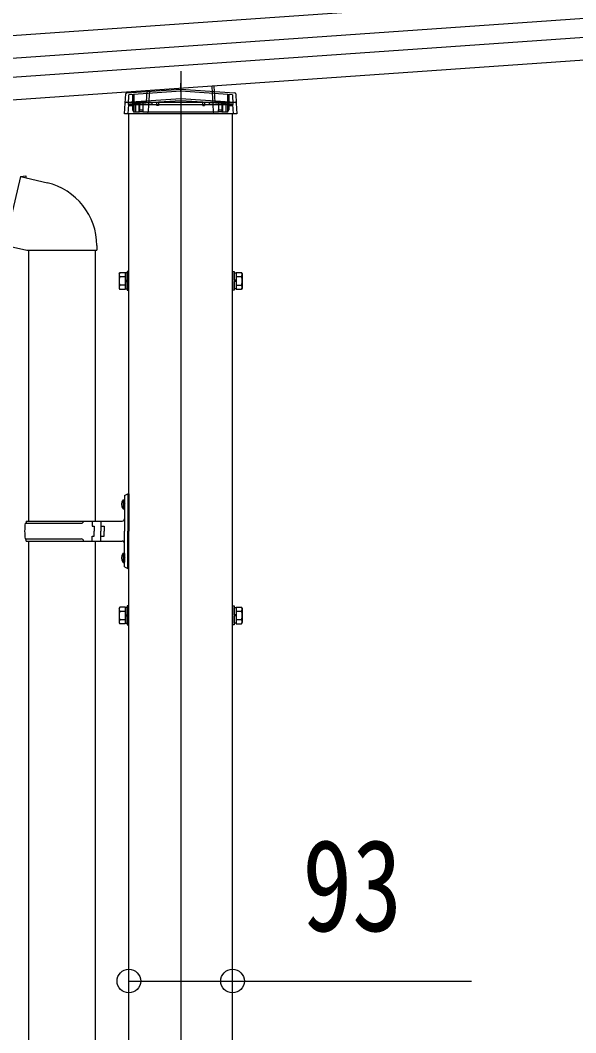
# Model space of a CAD drawing. Units: millimetres, scale not verified. Extents: x -10512 to 10512, y -7425 to 7425.
# Drawn here: x -1183 to -685, y -1714 to -806 of the extents above; entities that cross this region are included whole.
import ezdxf
from ezdxf.enums import TextEntityAlignment as Align

# ---------------------------------------------------------------- set-up
doc = ezdxf.new("R2010")
doc.units = ezdxf.units.MM
doc.header["$LTSCALE"] = 40
for name, color, linetype in [('0-4_YKK_12', 2, 'Continuous'), ('0-5_YKK_13', 4, 'Continuous'), ('0-6_YKK_A1', 4, 'Continuous'), ('0-7_YKK_D', 6, 'Continuous')]:
    doc.layers.add(name, color=color, linetype=linetype)
doc.styles.add('ＭＳ ゴシック', font='')
doc.styles.get('ＭＳ ゴシック').set_extended_font_data('MS Gothic')

msp = doc.modelspace()

# ---------------------------------------------------------------- linework, layer by layer
at = {"layer": '0-4_YKK_12'}
for p, q in [((-1039.45, -851.86), (-1039.45, -3416.06)), ((-1039.45, -870.38), (-1039.45, -862.59))]:
    msp.add_line(p, q, dxfattribs=at)
at = {"layer": '0-5_YKK_13'}
for p, q in [((-1087.87, -871.2), (-1039.45, -867.81)), ((-1039.45, -869.82), (-1085.85, -873.06)), ((-1070.15, -879.71), (-1069.52, -869.47)), ((-1067.51, -869.33), (-1068.27, -881.71)), ((-1039.45, -867.81), (-991.03, -871.2)), ((-1039.45, -867.81), (-1039.45, -868.76)), ((-993.06, -873.06), (-1039.45, -869.82)), ((-1011.63, -865.42), (-1010.63, -881.71)), ((-1009.63, -865.28), (-1009.35, -869.92)), ((-1009.35, -869.92), (-1008.75, -879.71)), ((-1089.32, -880.64), (-1088.79, -872.14)), ((-1088.39, -879.71), (-1039.45, -876.28)), ((-1088.32, -879.71), (-1088.26, -879.71)), ((-1088.26, -879.71), (-990.64, -879.71)), ((-1086.37, -881.57), (-1085.85, -873.06)), ((-1060.95, -879.79), (-1085.36, -881.5)), ((-1082.65, -872.84), (-1082.65, -886.48)), ((-1081.45, -872.76), (-1081.45, -881.23)), ((-1070.21, -880.65), (-1070.15, -879.71)), ((-1065.45, -879.71), (-1065.45, -881.71)), ((-1060.95, -879.79), (-1059.45, -879.69)), ((-1060.95, -882.51), (-1060.95, -879.79)), ((-1039.45, -878.29), (-1059.45, -879.69)), ((-1059.45, -879.69), (-1059.45, -882.51)), ((-1039.45, -876.28), (-990.51, -879.71)), ((-1039.45, -876.28), (-1039.45, -877.23)), ((-1019.45, -879.69), (-1039.45, -878.29)), ((-1019.45, -882.51), (-1019.45, -879.69)), ((-1019.45, -879.69), (-1017.95, -879.79)), ((-1017.95, -879.79), (-1017.95, -882.51)), ((-993.54, -881.5), (-1017.95, -879.79)), ((-1013.45, -881.71), (-1013.45, -879.71)), ((-1008.75, -879.71), (-1008.69, -880.65)), ((-997.45, -872.76), (-997.45, -881.23)), ((-996.25, -872.84), (-996.25, -886.48)), ((-993.06, -873.06), (-992.53, -881.57)), ((-990.64, -879.71), (-990.58, -879.71)), ((-990.11, -872.14), (-989.59, -880.64)), ((-1086.42, -882.51), (-1081.45, -882.51)), ((-1086.37, -881.71), (-1082.65, -881.71)), ((-1082.65, -881.71), (-1081.45, -881.71)), ((-1082.65, -886.48), (-1081.65, -888.21)), ((-1081.65, -888.21), (-1081.45, -888.21)), ((-1081.45, -881.23), (-1081.45, -888.21)), ((-1081.45, -881.71), (-1079.95, -881.71)), ((-1081.45, -888.21), (-1076.45, -888.21)), ((-1079.95, -881.12), (-1079.95, -888.21)), ((-1079.95, -881.71), (-998.95, -881.71)), ((-1076.85, -881.71), (-1076.85, -888.21)), ((-1076.72, -881.71), (-1076.72, -888.21)), ((-1076.45, -880.88), (-1076.45, -886.48)), ((-1076.45, -886.48), (-1073.45, -886.48)), ((-1076.45, -888.21), (-1076.45, -886.48)), ((-1073.45, -888.21), (-1076.45, -888.21)), ((-1073.45, -880.67), (-1073.45, -886.48)), ((-1073.45, -886.48), (-1073.45, -888.21)), ((-1073.45, -888.21), (-1005.45, -888.21)), ((-1068.79, -890.21), (-1068.67, -888.21)), ((-1068.27, -881.71), (-1068.67, -888.21)), ((-1059.45, -882.51), (-1060.95, -882.51)), ((-1019.45, -882.51), (-1017.95, -882.51)), ((-1010.63, -881.71), (-1010.23, -888.21)), ((-1010.23, -888.21), (-1010.11, -890.21)), ((-1005.45, -880.67), (-1005.45, -886.48)), ((-1005.45, -886.48), (-1002.45, -886.48)), ((-1002.45, -880.88), (-1002.45, -886.48)), ((-1002.45, -886.48), (-1002.45, -888.21)), ((-1002.45, -888.21), (-997.45, -888.21)), ((-1002.18, -881.71), (-1002.18, -888.21)), ((-1002.05, -881.71), (-1002.05, -888.21)), ((-998.95, -881.12), (-998.95, -888.21)), ((-998.95, -881.71), (-997.45, -881.71)), ((-997.45, -881.23), (-997.45, -888.21)), ((-997.45, -881.71), (-996.25, -881.71)), ((-997.45, -882.51), (-992.48, -882.51)), ((-997.45, -888.21), (-997.25, -888.21)), ((-997.25, -888.21), (-996.25, -886.48)), ((-996.25, -881.71), (-992.53, -881.71)), ((-1183.18, -946.12), (-1197.54, -1007.87)), ((-1183.18, -946.12), (-1158.86, -951.93)), ((-1197.54, -1007.87), (-1177.46, -1012.42)), ((-1177.46, -1012.42), (-1114.72, -1012.42)), ((-1175.94, -1012.42), (-1175.94, -1255.21)), ((-1116.24, -1012.42), (-1116.24, -1255.21)), ((-1114.72, -1008.25), (-1114.72, -1012.42)), ((-1094.65, -1033.51), (-1094.07, -1032.51)), ((-1094.65, -1033.51), (-1094.65, -1046.51)), ((-1089.15, -1032.51), (-1094.07, -1032.51)), ((-1089.15, -1032.31), (-1089.15, -1047.32)), ((-1087.55, -1032.76), (-1089.15, -1032.76)), ((-1087.55, -1039.31), (-1087.55, -1032.76)), ((-991.35, -1032.76), (-989.75, -1032.76)), ((-991.35, -1039.31), (-991.35, -1032.76)), ((-989.75, -1032.31), (-984.83, -1032.31)), ((-989.75, -1032.31), (-989.75, -1047.32)), ((-984.25, -1033.31), (-984.83, -1032.31)), ((-984.25, -1033.31), (-984.25, -1046.31)), ((-1089.15, -1036.26), (-1094.07, -1036.26)), ((-1089.15, -1043.77), (-1094.07, -1043.77)), ((-1089.16, -1040.31), (-1087.55, -1040.31)), ((-1089.15, -1035.81), (-1089.15, -1043.81)), ((-1089.15, -1039.31), (-1087.55, -1039.31)), ((-1087.55, -1046.86), (-1087.55, -1040.31)), ((-989.75, -1039.31), (-991.35, -1039.31)), ((-989.74, -1040.31), (-991.35, -1040.31)), ((-991.35, -1046.86), (-991.35, -1040.31)), ((-989.75, -1035.81), (-989.75, -1043.81)), ((-989.75, -1036.06), (-984.83, -1036.06)), ((-989.75, -1043.57), (-984.83, -1043.57)), ((-1094.65, -1046.51), (-1094.07, -1047.52)), ((-1089.15, -1047.52), (-1094.07, -1047.52)), ((-1089.15, -1046.86), (-1087.55, -1046.86)), ((-989.75, -1046.86), (-991.35, -1046.86)), ((-989.75, -1047.32), (-984.83, -1047.32)), ((-984.25, -1046.31), (-984.83, -1047.32)), ((-1089.95, -1232.21), (-1086.95, -1230.71)), ((-1089.95, -1232.21), (-1089.95, -1264.21)), ((-1086.95, -1230.71), (-1086.95, -1264.21)), ((-1086.95, -1230.71), (-1085.95, -1230.71)), ((-1085.95, -1230.71), (-1085.95, -1264.21)), ((-1092.25, -1238.07), (-1090.21, -1239.06)), ((-1090.98, -1236.06), (-1090.35, -1236.06)), ((-1090.98, -1236.06), (-1090.98, -1244.36)), ((-1090.35, -1236.06), (-1090.35, -1244.36)), ((-1090.35, -1236.06), (-1089.95, -1236.46)), ((-1090.21, -1239.06), (-1089.6, -1240.21)), ((-1089.95, -1236.46), (-1089.95, -1243.96)), ((-1090.98, -1244.36), (-1090.35, -1244.36)), ((-1090.35, -1244.36), (-1089.95, -1243.96)), ((-1178.92, -1257.21), (-1128.59, -1257.21)), ((-1177.92, -1255.21), (-1091.92, -1255.21)), ((-1177.92, -1255.21), (-1177.92, -1257.21)), ((-1118.92, -1255.21), (-1118.92, -1259.71)), ((-1118.92, -1259.71), (-1116.92, -1259.71)), ((-1116.92, -1259.71), (-1116.92, -1264.21)), ((-1110.95, -1255.21), (-1110.95, -1264.21)), ((-1110.95, -1259.71), (-1107.95, -1259.71)), ((-1107.95, -1259.71), (-1107.95, -1264.21)), ((-1118.92, -1273.21), (-1118.92, -1268.71)), ((-1118.92, -1268.71), (-1116.92, -1268.71)), ((-1116.92, -1268.71), (-1116.92, -1264.21)), ((-1110.95, -1273.21), (-1110.95, -1264.21)), ((-1110.95, -1268.71), (-1107.95, -1268.71)), ((-1107.95, -1268.71), (-1107.95, -1264.21)), ((-1089.95, -1296.21), (-1089.95, -1264.21)), ((-1086.95, -1297.71), (-1086.95, -1264.21)), ((-1085.95, -1297.71), (-1085.95, -1264.21)), ((-1178.92, -1271.21), (-1128.59, -1271.21)), ((-1177.92, -1273.21), (-1177.92, -1271.21)), ((-1177.92, -1273.21), (-1091.92, -1273.21)), ((-1175.94, -1273.21), (-1175.94, -2270.23)), ((-1116.24, -1273.21), (-1116.24, -2270.23)), ((-1092.25, -1286.07), (-1090.21, -1287.06)), ((-1090.98, -1284.06), (-1090.35, -1284.06)), ((-1090.98, -1284.06), (-1090.98, -1292.36)), ((-1090.35, -1284.06), (-1090.35, -1292.36)), ((-1090.35, -1284.06), (-1089.95, -1284.46)), ((-1090.21, -1287.06), (-1089.6, -1288.21)), ((-1089.95, -1284.46), (-1089.95, -1291.96)), ((-1090.98, -1292.36), (-1090.35, -1292.36)), ((-1090.35, -1292.36), (-1089.95, -1291.96)), ((-1089.95, -1296.21), (-1086.95, -1297.71)), ((-1086.95, -1297.71), (-1085.95, -1297.71)), ((-1094.65, -1333.51), (-1094.07, -1332.51)), ((-1094.65, -1333.51), (-1094.65, -1346.51)), ((-1089.15, -1332.51), (-1094.07, -1332.51)), ((-1089.15, -1332.31), (-1089.15, -1347.32)), ((-1087.55, -1332.76), (-1089.15, -1332.76)), ((-1087.55, -1339.31), (-1087.55, -1332.76)), ((-991.35, -1332.76), (-989.75, -1332.76)), ((-991.35, -1339.31), (-991.35, -1332.76)), ((-989.75, -1332.31), (-984.83, -1332.31)), ((-989.75, -1332.31), (-989.75, -1347.32)), ((-984.25, -1333.31), (-984.83, -1332.31)), ((-984.25, -1333.31), (-984.25, -1346.31)), ((-1089.15, -1336.26), (-1094.07, -1336.26)), ((-1089.16, -1340.31), (-1087.55, -1340.31)), ((-1089.15, -1335.81), (-1089.15, -1343.81)), ((-1089.15, -1339.31), (-1087.55, -1339.31)), ((-1087.55, -1346.86), (-1087.55, -1340.31)), ((-989.75, -1339.31), (-991.35, -1339.31)), ((-989.74, -1340.31), (-991.35, -1340.31)), ((-991.35, -1346.86), (-991.35, -1340.31)), ((-989.75, -1335.81), (-989.75, -1343.81)), ((-989.75, -1336.06), (-984.83, -1336.06)), ((-989.75, -1343.57), (-984.83, -1343.57)), ((-1094.65, -1346.51), (-1094.07, -1347.52)), ((-1089.15, -1343.77), (-1094.07, -1343.77)), ((-1089.15, -1347.52), (-1094.07, -1347.52)), ((-1089.15, -1346.86), (-1087.55, -1346.86)), ((-989.75, -1346.86), (-991.35, -1346.86)), ((-989.75, -1347.32), (-984.83, -1347.32)), ((-984.25, -1346.31), (-984.83, -1347.32))]:
    msp.add_line(p, q, dxfattribs=at)
for points in [[(-990, -890.21), (-1088.9, -890.21), (-1089.9, -890.21), (-1089.32, -880.64)], [(-989.59, -880.64), (-989, -890.21), (-990, -890.21)], [(-1085.36, -881.5), (-1086.37, -881.57), (-1086.89, -890.21)], [(-1002.45, -888.21), (-1005.45, -888.21), (-1005.45, -886.48)], [(-992.01, -890.21), (-992.53, -881.57), (-993.54, -881.5)], [(-1183.18, -946.12), (-1178.45, -945.68), (-1178.31, -947.28)], [(-1092.25, -1242.36), (-1090.21, -1241.36), (-1089.6, -1240.21)], [(-1092.25, -1290.36), (-1090.21, -1289.36), (-1089.6, -1288.21)]]:
    msp.add_lwpolyline(points, dxfattribs=at)
for points in [[(-1085.95, -1048.31), (-1085.95, -1031.31), (-1087.55, -1031.31), (-1087.55, -1048.31)], [(-992.95, -1048.31), (-992.95, -1031.31), (-991.35, -1031.31), (-991.35, -1048.31)], [(-1085.95, -1348.31), (-1085.95, -1331.31), (-1087.55, -1331.31), (-1087.55, -1348.31)], [(-992.95, -1348.31), (-992.95, -1331.31), (-991.35, -1331.31), (-991.35, -1348.31)]]:
    msp.add_lwpolyline(points, close=True, dxfattribs=at)
for centre, radius, start, end in [((-1087.8, -872.2), 1, 94, 176.5), ((-991.1, -872.2), 1, 3.5, 86), ((-1088.32, -880.7), 1, 94, 176.5), ((-1088.32, -880.71), 1, 90, 176.5), ((-990.58, -880.71), 1, 3.5, 90), ((-990.58, -880.7), 1, 3.5, 86), ((-1172.72, -1008.25), 58, 0, 76.56538), ((-1091.33, -1034.39), 3.32, 145.61575, 214.38425), ((-987.57, -1034.19), 3.32, 325.61575, 34.38425), ((-1082.23, -1040.01), 12.42, 162.41205, 197.58795), ((-1091.33, -1045.64), 3.32, 145.61575, 214.38425), ((-996.67, -1039.81), 12.42, 342.41205, 17.58795), ((-987.57, -1045.44), 3.32, 325.61575, 34.38425), ((-1086.65, -1240.21), 6, 136.21765, 223.78235), ((-1130.17, -1264.21), 49.25, 171.82876, 180.00002), ((-1128.59, -1255.21), 2, 270, 359.99998), ((-1091.95, -1253.21), 2, 270, 359.99998), ((-1130.17, -1264.21), 49.25, 180.00002, 188.17127), ((-1128.59, -1273.21), 2, 0.00005, 90.00004), ((-1091.95, -1275.21), 2, 0.00005, 90.00004), ((-1086.65, -1288.21), 6, 136.21765, 223.78235), ((-1091.33, -1334.39), 3.32, 145.61575, 214.38425), ((-987.57, -1334.19), 3.32, 325.61575, 34.38425), ((-1082.23, -1340.01), 12.42, 162.41205, 197.58795), ((-996.67, -1339.81), 12.42, 342.41205, 17.58795), ((-987.57, -1345.44), 3.32, 325.61575, 34.38425), ((-1091.33, -1345.64), 3.32, 145.61575, 214.38425)]:
    msp.add_arc(centre, radius, start, end, dxfattribs=at)
at = {"layer": '0-6_YKK_A1'}
for p, q in [((-1324.72, -829.15), (1472.79, -633.54)), ((-1323.3, -849.46), (1474.21, -653.86)), ((1475.41, -671.08), (-1322.09, -866.7)), ((1476.83, -691.39), (-1320.67, -887.01))]:
    msp.add_line(p, q, dxfattribs=at)
for points in [[(-1085.95, -4062.51), (-992.95, -4062.51), (-992.95, -3512.51), (-992.95, -889.71)], [(-1085.95, -4062.51), (-1085.95, -3512.51), (-1085.95, -889.71)]]:
    msp.add_lwpolyline(points, dxfattribs=at)
at = {"layer": '0-7_YKK_D'}
msp.add_lwpolyline([(-1085.95, -1667.69), (-992.95, -1667.69), (-778.45, -1667.69)], dxfattribs=at)
for centre in [(-1085.95, -1667.69), (-992.95, -1667.69)]:
    msp.add_circle(centre, 10.62, dxfattribs=at)

# ---------------------------------------------------------------- texts
at = {"layer": '0-7_YKK_D', "style": 'ＭＳ ゴシック', "width": 0.8}
msp.add_text('93', height=82.48, dxfattribs=at).set_placement((-930.45, -1647.69), align=Align.BOTTOM_LEFT)

doc.saveas('drawing.dxf')
